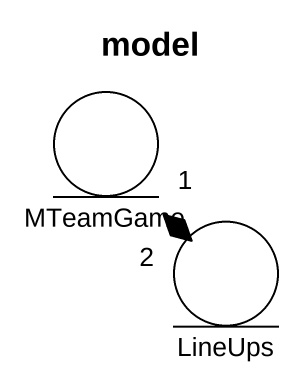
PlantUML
@startuml
title model
entity MTeamGame
entity LineUps
LineUps "2" -up-* "1" MTeamGame
@enduml
